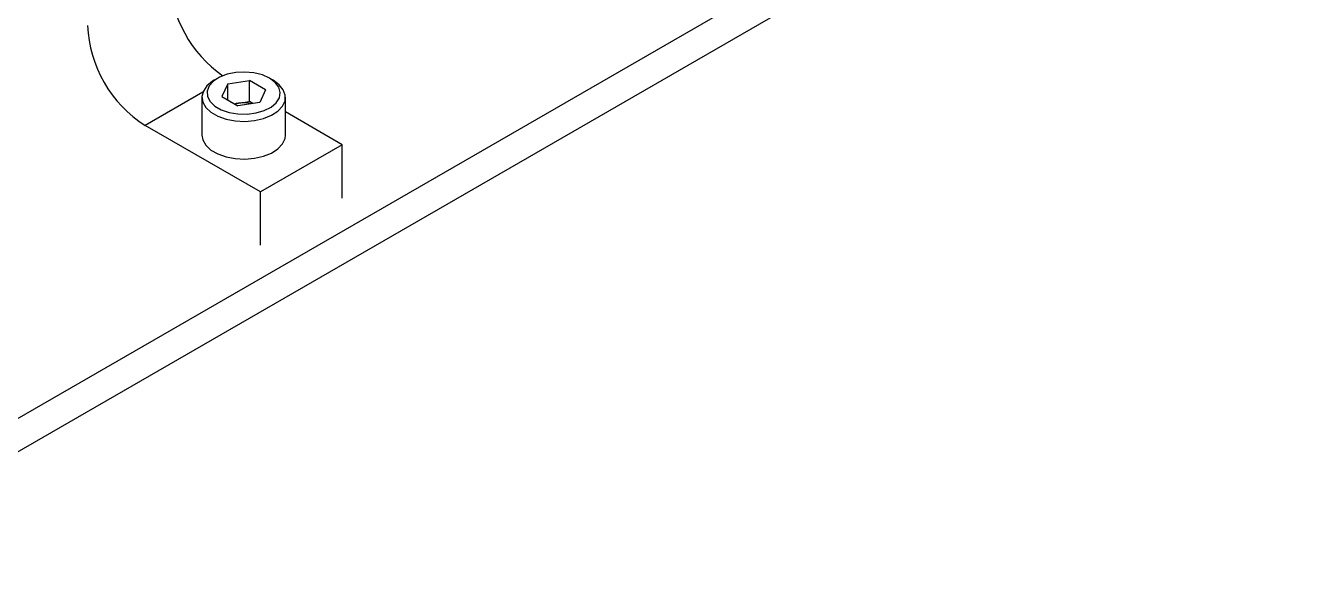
# Model space of a CAD drawing. Header units: inches. Extents: x 4.95 to 12.37, y 2.57 to 7.59.
# Drawn here: x 8.461 to 12.371, y 2.574 to 4.263 of the extents above; entities that cross this region are included whole.
import ezdxf

# ---------------------------------------------------------------- set-up
doc = ezdxf.new("R2010")
doc.units = ezdxf.units.IN
doc.header["$MEASUREMENT"] = 0

msp = doc.modelspace()

# ---------------------------------------------------------------- linework, layer by layer
at = {"color": 7, "linetype": 'Continuous', "lineweight": 25}
for p, q in [((7.7744, 2.6761), (12.3706, 5.3287)), ((7.7744, 2.574), (12.3706, 5.2267)), ((9.0499, 4.1018), (9.0387, 4.0953)), ((9.0803, 4.0843), (9.0623, 4.0457)), ((9.0803, 4.0843), (9.1472, 4.0946)), ((9.0803, 4.0353), (9.0803, 4.0843)), ((9.1962, 4.0664), (9.1472, 4.0946)), ((9.1472, 4.0303), (9.1472, 4.0946)), ((9.1962, 4.0664), (9.1782, 4.0277)), ((9.2198, 4.0953), (9.2086, 4.1018)), ((9.0013, 4.0432), (9.0013, 3.9274)), ((9.0623, 4.0457), (9.1113, 4.0174)), ((9.1782, 4.0277), (9.1113, 4.0174)), ((9.1137, 4.0252), (9.1472, 4.0303)), ((9.1573, 4.0245), (9.1472, 4.0303)), ((9.2572, 3.9274), (9.2572, 4.0432)), ((9.1012, 4.0232), (9.1137, 4.0252)), ((9.4313, 3.8977), (9.2572, 3.9982)), ((9.1808, 3.7531), (8.8272, 3.9571)), ((9.4313, 3.8977), (9.1808, 3.7531)), ((9.4313, 3.7344), (9.4313, 3.8977)), ((9.1808, 3.5898), (9.1808, 3.7531))]:
    msp.add_line(p, q, dxfattribs=at)
at = {"color": 8, "linetype": 'Continuous', "lineweight": 25}
msp.add_line((9.0044, 4.0594), (8.8272, 3.9571), dxfattribs=at)
at = {"color": 7, "linetype": 'Continuous', "lineweight": 25, "flags": 128}
for points in [[(9.2086, 4.1018), (9.1864, 4.1118), (9.1606, 4.1182), (9.1328, 4.1207), (9.1048, 4.1192), (9.0783, 4.1137), (9.055, 4.1046), (9.0364, 4.0924), (9.0237, 4.078), (9.0175, 4.0621), (9.0184, 4.0459), (9.0263, 4.0303), (9.0406, 4.0163), (9.0605, 4.0048), (9.0847, 3.9966), (9.1117, 3.9921), (9.1398, 3.9915), (9.1673, 3.9951), (9.1923, 4.0025), (9.2134, 4.0132), (9.2292, 4.0266), (9.2388, 4.0419), (9.2414, 4.058), (9.237, 4.0741), (9.2258, 4.089), (9.2086, 4.1018)], [(9.0387, 4.0953), (9.0337, 4.0922), (9.0166, 4.0782), (9.0057, 4.0623), (9.0014, 4.0453), (9.0039, 4.0282), (9.0133, 4.0119), (9.0289, 3.9974), (9.0499, 3.9852), (9.0752, 3.9762), (9.1034, 3.9708), (9.133, 3.9693), (9.1624, 3.9718), (9.19, 3.9782), (9.2143, 3.988), (9.2341, 4.0008), (9.2482, 4.0159), (9.2559, 4.0325), (9.2567, 4.0496), (9.2507, 4.0664), (9.2382, 4.0819), (9.2197, 4.0954), (9.2197, 4.0954)], [(9.1137, 4.0252), (9.1063, 4.0237), (9.1023, 4.0226)], [(9.0013, 3.9274), (9.0039, 3.9125), (9.0133, 3.8962), (9.0289, 3.8816), (9.0499, 3.8695), (9.0752, 3.8605), (9.1034, 3.8551), (9.133, 3.8536), (9.1624, 3.8561), (9.19, 3.8624), (9.2143, 3.8722), (9.2341, 3.8851), (9.2482, 3.9001), (9.2559, 3.9167), (9.2572, 3.9274)]]:
    msp.add_lwpolyline(points, dxfattribs=at)
at = {"color": 7, "linetype": 'Continuous', "lineweight": 25}
for centre, radius, start, end in [((9.2861, 4.4255), 0.3855, 182.6093, 235.0943), ((9.0326, 4.2798), 0.3825, 182.4733, 237.5267), ((9.1292, 3.925), 0.1013, 76.9091, 98.7898)]:
    msp.add_arc(centre, radius, start, end, dxfattribs=at)

doc.saveas('drawing.dxf')
